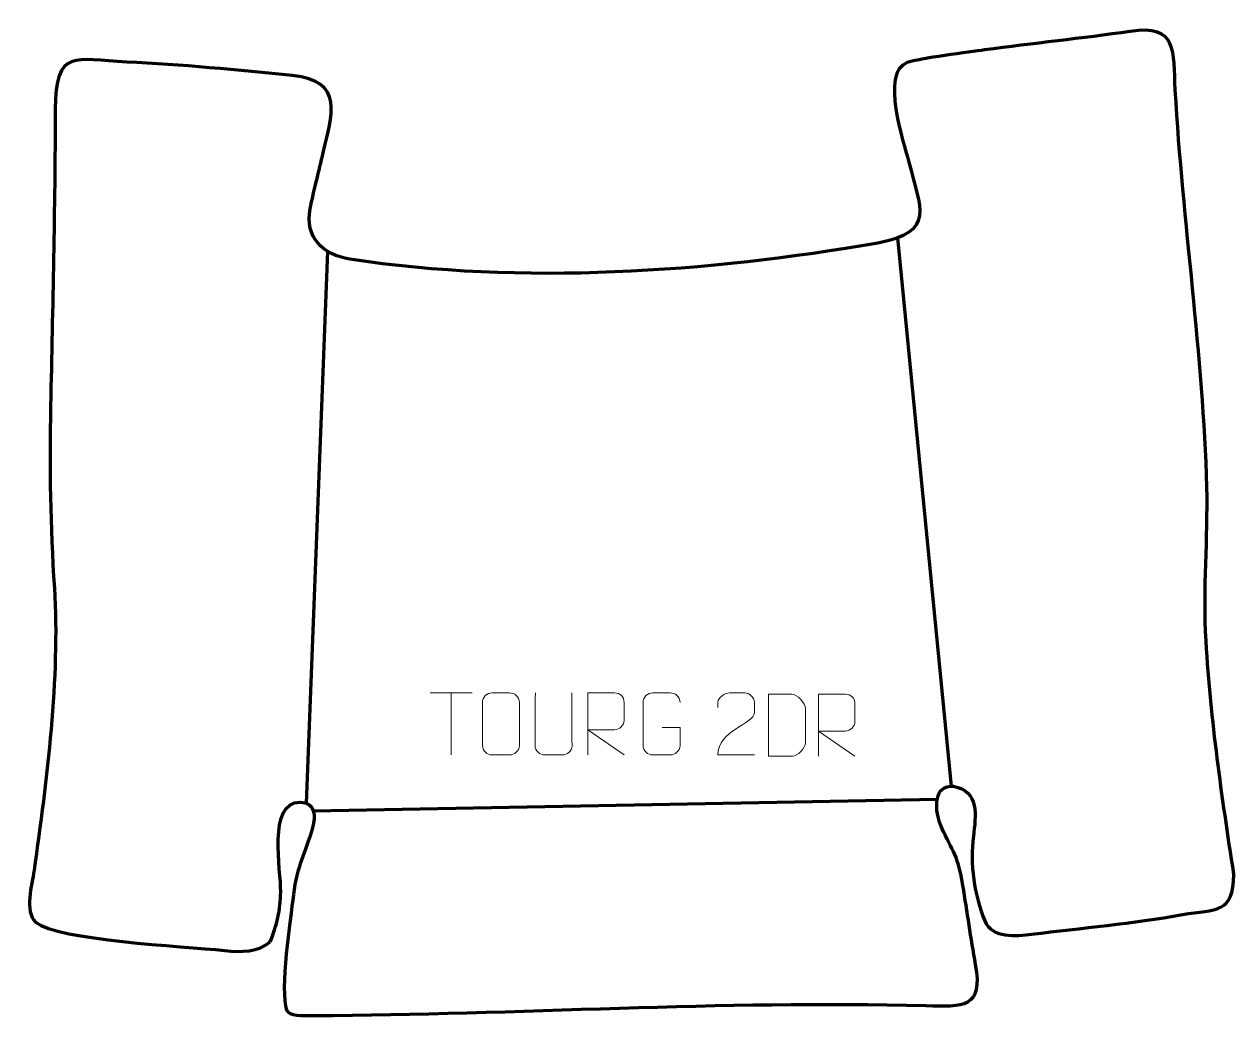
# Model space of a CAD drawing. Header units: millimetres. Extents: x -430 to 57, y 311 to 710.
import ezdxf

# ---------------------------------------------------------------- set-up
doc = ezdxf.new("R2010")
doc.units = ezdxf.units.MM
doc.header["$MEASUREMENT"] = 0
doc.layers.add('layer 1', color=7, linetype='Continuous')
doc.layers.add('layer 2', color=7, linetype='Continuous')

msp = doc.modelspace()

# ---------------------------------------------------------------- linework, layer by layer
at = {"layer": 'layer 1', "color": 142, "lineweight": 158}
for points in [[(-56.905, 403.4998), (-56.905, 403.4998), (-78.4597, 624.1012), (-78.4597, 624.1012)], [(-316.3867, 396.5985), (-316.3867, 396.5985), (-307.786, 618.6019), (-307.786, 618.6019)], [(-313.6247, 393.5545), (-313.6247, 393.5545), (-62.6309, 398.2718), (-62.6309, 398.2718)]]:
    msp.add_open_spline(points, degree=3, dxfattribs=at)
at = {"layer": 'layer 1', "color": 250, "lineweight": 9}
for points in [[(-266.6564, 441.0008), (-266.6564, 441.0008), (-249.6692, 441.0008), (-249.6692, 441.0008)], [(-258.1626, 416.0708), (-258.1626, 416.0708), (-258.1626, 441.0243), (-258.1626, 441.0243)]]:
    msp.add_open_spline(points, degree=3, dxfattribs=at)
for points, knots in [([(-241.6824, 441.024), (-239.3567, 441.024), (-237.0306, 441.024), (-234.7045, 441.024), (-234.7045, 441.024), (-232.7579, 441.0596), (-230.7665, 439.568), (-230.7398, 437.1304), (-230.7398, 437.1304), (-230.7402, 431.3835), (-230.7402, 425.6362), (-230.7398, 419.8885), (-230.7398, 419.8885), (-230.8796, 417.5651), (-232.5568, 416.0855), (-234.7045, 416.0747), (-234.7045, 416.0747), (-237.0364, 416.0751), (-239.3683, 416.0751), (-241.6998, 416.0747), (-241.6998, 416.0747), (-243.6248, 415.9693), (-245.5969, 417.8538), (-245.5857, 419.8711), (-245.5857, 419.8711), (-245.5854, 425.6412), (-245.5854, 431.4109), (-245.5857, 437.1802), (-245.5857, 437.1802), (-245.5815, 439.3183), (-243.8348, 441.0375), (-241.6824, 441.024)], [0, 0, 0, 0, 0.11111111, 0.11111111, 0.11111111, 0.11111111, 0.22222222, 0.22222222, 0.22222222, 0.22222222, 0.33333333, 0.33333333, 0.33333333, 0.33333333, 0.44444444, 0.44444444, 0.44444444, 0.44444444, 0.55555556, 0.55555556, 0.55555556, 0.55555556, 0.66666667, 0.66666667, 0.66666667, 0.66666667, 0.77777778, 0.77777778, 0.77777778, 0.77777778, 1, 1, 1, 1]), ([(-209.657, 441.0282), (-209.6574, 435.4887), (-209.5616, 425.2869), (-209.5612, 419.7465), (-209.5612, 419.7465), (-209.701, 417.507), (-211.3782, 416.0808), (-213.5259, 416.0703), (-213.5259, 416.0703), (-215.8578, 416.0707), (-218.1897, 416.0707), (-220.5212, 416.0703), (-220.5212, 416.0703), (-222.4462, 415.9688), (-224.4183, 417.7853), (-224.4071, 419.7298), (-224.4071, 419.7298), (-224.4068, 425.2917), (-224.3114, 435.4671), (-224.3118, 441.0282)], [0, 0, 0, 0, 0.16666667, 0.16666667, 0.16666667, 0.16666667, 0.33333333, 0.33333333, 0.33333333, 0.33333333, 0.5, 0.5, 0.5, 0.5, 0.66666667, 0.66666667, 0.66666667, 0.66666667, 1, 1, 1, 1]), ([(-203.2544, 416.0745), (-203.2544, 416.0745), (-203.2544, 441.028), (-203.2544, 441.028), (-203.2544, 441.028), (-199.6596, 441.028), (-196.0641, 441.028), (-192.4689, 441.028), (-192.4689, 441.028), (-190.1436, 440.9903), (-188.5863, 439.5003), (-188.5904, 437.1339), (-188.5904, 437.1339), (-188.5908, 435.0984), (-188.5908, 432.039), (-188.5904, 430.003), (-188.5904, 430.003), (-188.5969, 428.1275), (-190.4092, 426.1857), (-192.4187, 426.1666), (-192.4187, 426.1666), (-192.4187, 426.1666), (-203.2544, 426.1666), (-203.2544, 426.1666), (-203.2544, 426.1666), (-203.2544, 426.1666), (-188.5997, 416.0745), (-188.5997, 416.0745)], [0, 0, 0, 0, 0.125, 0.125, 0.125, 0.125, 0.25, 0.25, 0.25, 0.25, 0.375, 0.375, 0.375, 0.375, 0.5, 0.5, 0.5, 0.5, 0.625, 0.625, 0.625, 0.625, 0.75, 0.75, 0.75, 0.75, 1, 1, 1, 1]), ([(-173.285, 427.0569), (-173.285, 427.0569), (-166.1169, 427.0569), (-166.1169, 427.0569), (-166.1169, 427.0569), (-166.1169, 427.0569), (-166.1169, 419.8888), (-166.1169, 419.8888), (-166.1169, 419.8888), (-166.2566, 417.5654), (-167.9338, 416.0858), (-170.0816, 416.075), (-170.0816, 416.075), (-172.4134, 416.0754), (-174.7454, 416.0754), (-177.0769, 416.075), (-177.0769, 416.075), (-179.0018, 415.9696), (-180.974, 417.8541), (-180.9628, 419.8714), (-180.9628, 419.8714), (-180.9624, 425.6415), (-180.9624, 431.4112), (-180.9628, 437.1805), (-180.9628, 437.1805), (-180.9586, 439.3186), (-179.2118, 441.0378), (-177.0595, 441.0244), (-177.0595, 441.0244), (-174.7338, 441.0244), (-172.4077, 441.0244), (-170.0816, 441.0244), (-170.0816, 441.0244), (-168.1349, 441.0598), (-166.1435, 439.5683), (-166.1169, 437.1306)], [0, 0, 0, 0, 0.1, 0.1, 0.1, 0.1, 0.2, 0.2, 0.2, 0.2, 0.3, 0.3, 0.3, 0.3, 0.4, 0.4, 0.4, 0.4, 0.5, 0.5, 0.5, 0.5, 0.6, 0.6, 0.6, 0.6, 0.7, 0.7, 0.7, 0.7, 0.8, 0.8, 0.8, 0.8, 1, 1, 1, 1]), ([(-136.1685, 416.0608), (-141.0829, 416.0611), (-145.9973, 416.0611), (-150.9114, 416.0608), (-150.9114, 416.0608), (-150.9114, 425.9931), (-136.2604, 428.6343), (-136.1685, 432.9446), (-136.1685, 432.9446), (-136.1688, 434.3687), (-136.1688, 435.7924), (-136.1685, 437.2157), (-136.1685, 437.2157), (-136.1854, 439.2928), (-138.3082, 441.0176), (-139.9792, 441.0349), (-139.9792, 441.0349), (-142.0524, 441.0345), (-144.1253, 441.0345), (-146.1977, 441.0349), (-146.1977, 441.0349), (-148.0198, 441.0514), (-150.8445, 439.2593), (-150.9114, 437.1657), (-150.9114, 437.1657), (-150.9114, 437.1657), (-150.9114, 435.1109), (-150.9114, 435.1109)], [0, 0, 0, 0, 0.125, 0.125, 0.125, 0.125, 0.25, 0.25, 0.25, 0.25, 0.375, 0.375, 0.375, 0.375, 0.5, 0.5, 0.5, 0.5, 0.625, 0.625, 0.625, 0.625, 0.75, 0.75, 0.75, 0.75, 1, 1, 1, 1]), ([(-130.4588, 415.5702), (-128.127, 415.5706), (-123.1768, 415.5466), (-120.8453, 415.5463), (-120.8453, 415.5463), (-118.9203, 415.4409), (-115.6017, 418.9825), (-115.6129, 420.9998), (-115.6129, 420.9998), (-115.6133, 426.7699), (-115.6133, 428.9396), (-115.6129, 434.7089), (-115.6129, 434.7089), (-115.6172, 436.847), (-118.9917, 440.5071), (-121.1441, 440.4936), (-121.1441, 440.4936), (-123.4698, 440.4936), (-128.1941, 440.4936), (-130.5202, 440.4936), (-130.5202, 440.4936), (-130.5198, 434.7467), (-130.4585, 421.3175), (-130.4588, 415.5702)], [0, 0, 0, 0, 0.14285714, 0.14285714, 0.14285714, 0.14285714, 0.28571429, 0.28571429, 0.28571429, 0.28571429, 0.42857143, 0.42857143, 0.42857143, 0.42857143, 0.57142857, 0.57142857, 0.57142857, 0.57142857, 0.71428571, 0.71428571, 0.71428571, 0.71428571, 1, 1, 1, 1]), ([(-110.3985, 415.5421), (-110.3985, 415.5421), (-110.3985, 440.4956), (-110.3985, 440.4956), (-110.3985, 440.4956), (-106.8037, 440.4956), (-103.2082, 440.4956), (-99.613, 440.4956), (-99.613, 440.4956), (-97.2877, 440.4579), (-95.7304, 438.9679), (-95.7345, 436.6015), (-95.7345, 436.6015), (-95.7349, 434.566), (-95.7349, 431.5066), (-95.7345, 429.4706), (-95.7345, 429.4706), (-95.741, 427.5951), (-97.5533, 425.6533), (-99.5628, 425.6342), (-99.5628, 425.6342), (-99.5628, 425.6342), (-110.3985, 425.6342), (-110.3985, 425.6342), (-110.3985, 425.6342), (-110.3985, 425.6342), (-95.7438, 415.5421), (-95.7438, 415.5421)], [0, 0, 0, 0, 0.125, 0.125, 0.125, 0.125, 0.25, 0.25, 0.25, 0.25, 0.375, 0.375, 0.375, 0.375, 0.5, 0.5, 0.5, 0.5, 0.625, 0.625, 0.625, 0.625, 0.75, 0.75, 0.75, 0.75, 1, 1, 1, 1])]:
    msp.add_open_spline(points, degree=3, knots=knots, dxfattribs=at)
at = {"layer": 'layer 2', "color": 242, "lineweight": 158}
msp.add_open_spline([(-330.9957, 340.8627), (-335.645, 336.6953), (-342.5789, 336.6774), (-349.3364, 337.3893), (-349.3364, 337.3893), (-366.6435, 339.2124), (-416.1075, 341.4391), (-425.3394, 348.7488), (-425.3394, 348.7488), (-429.9386, 353.1375), (-426.8095, 363.8204), (-425.9467, 369.599), (-425.9467, 369.599), (-420.9, 405.5845), (-415.5498, 447.3753), (-417.8041, 483.139), (-417.8041, 483.139), (-419.4027, 508.6379), (-419.8525, 531.0066), (-419.3312, 556.5512), (-419.3312, 556.5512), (-418.5124, 596.3996), (-417.5532, 635.7677), (-417.4335, 675.6555), (-417.4335, 675.6555), (-417.3588, 700.5772), (-409.7488, 695.773), (-388.65, 694.7774), (-388.65, 694.7774), (-367.0822, 693.7597), (-343.6077, 691.5897), (-322.0949, 689.3518), (-322.0949, 689.3518), (-301.0348, 687.161), (-306.0285, 673.6385), (-309.6161, 658.3288), (-309.6161, 658.3288), (-311.3109, 651.0878), (-313.4465, 642.973), (-314.9015, 635.781), (-314.9015, 635.781), (-317.215, 624.3464), (-309.735, 617.2568), (-298.9144, 615.4459), (-298.9144, 615.4459), (-229.4862, 605.0027), (-155.2635, 610.1102), (-86.5527, 621.92), (-86.5527, 621.92), (-63.2066, 626.4348), (-69.4452, 635.9951), (-74.0468, 654.4642), (-74.0468, 654.4642), (-76.0934, 662.3599), (-85.7611, 690.6859), (-74.6951, 694.6119), (-74.6951, 694.6119), (-70.166, 696.2187), (-49.2251, 698.864), (-43.6067, 699.6398), (-43.6067, 699.6398), (-24.1605, 702.3252), (-4.3794, 704.2816), (14.9424, 707.0938), (14.9424, 707.0938), (34.3689, 710.0211), (32.2708, 699.1163), (33.1417, 683.5698), (33.1417, 683.5698), (36.1203, 630.4065), (44.452, 576.8174), (45.8232, 523.8083), (45.8232, 523.8083), (46.365, 502.8634), (44.2097, 483.1472), (45.5157, 461.8171), (45.5157, 461.8171), (47.5236, 429.0237), (51.7584, 400.4124), (56.6716, 368.1312), (56.6716, 368.1312), (56.4751, 351.7511), (49.6121, 354.3013), (36.0444, 351.8052), (36.0444, 351.8052), (15.9511, 348.2184), (-4.3779, 346.4716), (-24.6118, 343.9403), (-24.6118, 343.9403), (-30.7086, 343.1775), (-40.7181, 342.2203), (-43.5501, 349.3033), (-43.5501, 349.3033), (-47.655, 359.5702), (-49.5686, 372.3841), (-48.1074, 383.3494), (-48.1074, 383.3494), (-47.0182, 391.5225), (-45.7775, 401.5738), (-56.0821, 403.4498), (-56.0821, 403.4498), (-63.9763, 404.2933), (-63.6262, 394.3819), (-61.6859, 389.0383), (-61.6859, 389.0383), (-57.1947, 377.437), (-54.5702, 377.726), (-52.2786, 363.5063), (-52.2786, 363.5063), (-50.5729, 352.9217), (-49.1159, 342.3497), (-47.1925, 331.7945), (-47.1925, 331.7945), (-43.9265, 314.2543), (-52.1084, 314.7641), (-67.2112, 315.2302), (-67.2112, 315.2302), (-150.0965, 317.4103), (-231.0451, 311.6499), (-313.3187, 311.1979), (-313.3187, 311.1979), (-318.3664, 311.1701), (-323.2533, 311.1186), (-324.3785, 313.325), (-324.3785, 313.325), (-327.1301, 321.6134), (-322.9014, 349.6289), (-321.6474, 359.838), (-321.6474, 359.838), (-320.1935, 371.6749), (-316.8667, 376.1503), (-313.9808, 386.783), (-313.9808, 386.783), (-312.726, 391.4063), (-312.6746, 396.9201), (-318.9302, 397.0505), (-318.9302, 397.0505), (-332.2115, 397.3274), (-326.5506, 369.2054), (-326.7416, 360.9748), (-326.7416, 360.9748), (-326.907, 353.8446), (-328.2064, 347.4245), (-330.9957, 340.8627)], degree=3, knots=[0, 0, 0, 0, 0.02702703, 0.02702703, 0.02702703, 0.02702703, 0.05405405, 0.05405405, 0.05405405, 0.05405405, 0.08108108, 0.08108108, 0.08108108, 0.08108108, 0.10810811, 0.10810811, 0.10810811, 0.10810811, 0.13513514, 0.13513514, 0.13513514, 0.13513514, 0.16216216, 0.16216216, 0.16216216, 0.16216216, 0.18918919, 0.18918919, 0.18918919, 0.18918919, 0.21621622, 0.21621622, 0.21621622, 0.21621622, 0.24324324, 0.24324324, 0.24324324, 0.24324324, 0.27027027, 0.27027027, 0.27027027, 0.27027027, 0.2972973, 0.2972973, 0.2972973, 0.2972973, 0.32432432, 0.32432432, 0.32432432, 0.32432432, 0.35135135, 0.35135135, 0.35135135, 0.35135135, 0.37837838, 0.37837838, 0.37837838, 0.37837838, 0.40540541, 0.40540541, 0.40540541, 0.40540541, 0.43243243, 0.43243243, 0.43243243, 0.43243243, 0.45945946, 0.45945946, 0.45945946, 0.45945946, 0.48648649, 0.48648649, 0.48648649, 0.48648649, 0.51351351, 0.51351351, 0.51351351, 0.51351351, 0.54054054, 0.54054054, 0.54054054, 0.54054054, 0.56756757, 0.56756757, 0.56756757, 0.56756757, 0.59459459, 0.59459459, 0.59459459, 0.59459459, 0.62162162, 0.62162162, 0.62162162, 0.62162162, 0.64864865, 0.64864865, 0.64864865, 0.64864865, 0.67567568, 0.67567568, 0.67567568, 0.67567568, 0.7027027, 0.7027027, 0.7027027, 0.7027027, 0.72972973, 0.72972973, 0.72972973, 0.72972973, 0.75675676, 0.75675676, 0.75675676, 0.75675676, 0.78378378, 0.78378378, 0.78378378, 0.78378378, 0.81081081, 0.81081081, 0.81081081, 0.81081081, 0.83783784, 0.83783784, 0.83783784, 0.83783784, 0.86486486, 0.86486486, 0.86486486, 0.86486486, 0.89189189, 0.89189189, 0.89189189, 0.89189189, 0.91891892, 0.91891892, 0.91891892, 0.91891892, 0.94594595, 0.94594595, 0.94594595, 0.94594595, 1, 1, 1, 1], dxfattribs=at)

doc.saveas('drawing.dxf')
